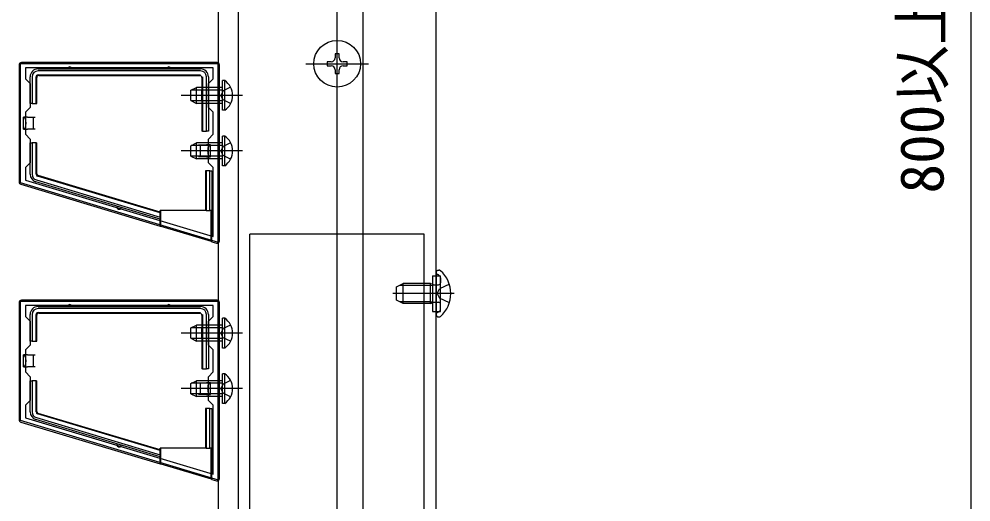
# Model space of a CAD drawing. Units: millimetres, scale not verified. Extents: x -875 to 875, y -1307 to 1299.
# Drawn here: x -725.3 to -485, y 441.3 to 563.2 of the extents above; entities that cross this region are included whole.
import ezdxf
from ezdxf.enums import TextEntityAlignment as Align

# ---------------------------------------------------------------- set-up
doc = ezdxf.new("R2010")
doc.units = ezdxf.units.MM
doc.header["$LTSCALE"] = 4
for name, color, linetype in [('0-3_YKK_11', 7, 'Continuous'), ('0-4_YKK_12', 2, 'Continuous'), ('0-5_YKK_13', 4, 'Continuous'), ('0-6_YKK_D', 6, 'Continuous'), ('0-8_YSS_K', 3, 'Continuous')]:
    doc.layers.add(name, color=color, linetype=linetype)
doc.styles.add('ＭＳ ゴシック', font='')
doc.styles.get('ＭＳ ゴシック').set_extended_font_data('MS Gothic')

msp = doc.modelspace()

# ---------------------------------------------------------------- linework, layer by layer
at = {"layer": '0-3_YKK_11'}
for points in [[(-725, 521.904), (-675, 506.904), (-675, 551.904), (-725, 551.904)], [(-723.7, 522.558), (-676.3, 508.338), (-676.3, 525.704), (-677.5, 526.904), (-677.5, 532.904), (-676.3, 534.104), (-676.3, 539.704), (-677.5, 540.904), (-677.5, 546.904), (-676.3, 548.104), (-676.3, 550.904), (-723.7, 550.904), (-723.7, 548.104), (-722.5, 546.904), (-722.5, 540.904), (-723.7, 539.704), (-723.7, 534.104), (-722.5, 532.904), (-722.5, 526.904), (-723.7, 525.704)], [(-725, 461.904), (-675, 446.904), (-675, 491.904), (-725, 491.904)], [(-723.7, 462.558), (-676.3, 448.338), (-676.3, 465.704), (-677.5, 466.904), (-677.5, 472.904), (-676.3, 474.104), (-676.3, 479.704), (-677.5, 480.904), (-677.5, 486.904), (-676.3, 488.104), (-676.3, 490.904), (-723.7, 490.904), (-723.7, 488.104), (-722.5, 486.904), (-722.5, 480.904), (-723.7, 479.704), (-723.7, 474.104), (-722.5, 472.904), (-722.5, 466.904), (-723.7, 465.704)]]:
    msp.add_lwpolyline(points, close=True, dxfattribs=at)
at = {"layer": '0-4_YKK_12'}
for p, q in [((-675, 951.404), (-675, 132.404)), ((-638.5, 951.404), (-638.5, 132.404))]:
    msp.add_line(p, q, dxfattribs=at)
msp.add_lwpolyline([(-651.5, 952.404), (-670, 952.404), (-670, 131.904), (-620, 131.904), (-620, 952.404)], dxfattribs=at)
at = {"layer": '0-5_YKK_13'}
for p, q in [((-645, 544.004), (-645, 559.804)), ((-725.3, 551.605), (-725.3, 522.049)), ((-675.299, 552.204), (-724.701, 552.204)), ((-687.5, 550.604), (-679.5, 550.604)), ((-674.7, 507.209), (-674.7, 551.605)), ((-652.9, 551.904), (-637.1, 551.904)), ((-643.5, 551.404), (-642.5, 551.404)), ((-722.5, 541.904), (-722.5, 548.604)), ((-722, 548.604), (-722, 541.904)), ((-721, 541.904), (-721, 548.604)), ((-720.843, 541.904), (-720.843, 548.446)), ((-679.5, 550.104), (-720.5, 550.104)), ((-720.5, 549.104), (-679.5, 549.104)), ((-720.343, 548.946), (-679.657, 548.946)), ((-679.157, 548.446), (-679.157, 534.904)), ((-679, 548.604), (-679, 534.904)), ((-678, 534.904), (-678, 548.604)), ((-681.9, 545.204), (-680.5, 545.904)), ((-673.9, 545.904), (-680.5, 545.904)), ((-673.9, 540.154), (-673.9, 547.654)), ((-668.9, 543.904), (-684.4, 543.904)), ((-681.9, 542.604), (-681.9, 545.204)), ((-673.9, 545.249), (-681.809, 545.249)), ((-722, 541.904), (-722.5, 541.904)), ((-722, 541.904), (-721, 541.904)), ((-721, 541.904), (-720.843, 541.904)), ((-681.9, 542.604), (-680.5, 541.904)), ((-673.9, 542.558), (-681.809, 542.558)), ((-723.2, 538.404), (-724.2, 538.404)), ((-724.2, 535.404), (-724.2, 538.404)), ((-721.7, 538.404), (-721.2, 538.404)), ((-673.391, 540.154), (-673.9, 540.154)), ((-724.2, 535.404), (-723.2, 535.404)), ((-721.2, 535.404), (-721.7, 535.404)), ((-679, 534.904), (-679.157, 534.904)), ((-679, 534.904), (-678, 534.904)), ((-673.9, 526.154), (-673.9, 533.654)), ((-722, 531.904), (-722, 524.025)), ((-721, 531.904), (-722, 531.904)), ((-720.843, 524.142), (-720.843, 531.904)), ((-681.9, 531.204), (-680.5, 531.904)), ((-681.9, 528.604), (-681.9, 531.204)), ((-673.9, 531.249), (-681.809, 531.249)), ((-673.9, 531.904), (-680.5, 531.904)), ((-680, 531.404), (-679.5, 531.404)), ((-679.5, 531.404), (-678, 531.404)), ((-679.5, 529.904), (-679.5, 531.404)), ((-677, 531.404), (-678, 531.404)), ((-677, 528.404), (-677, 531.404)), ((-668.9, 529.904), (-684.4, 529.904)), ((-679.5, 528.404), (-679.5, 529.904)), ((-681.9, 528.604), (-680.5, 527.904)), ((-673.9, 528.558), (-681.809, 528.558)), ((-679.5, 528.404), (-680, 528.404)), ((-678, 528.404), (-679.5, 528.404)), ((-678, 528.404), (-677, 528.404)), ((-678.257, 524.904), (-678.257, 514.904)), ((-678.1, 524.904), (-678.257, 524.904)), ((-678.1, 524.904), (-678.1, 514.904)), ((-677.1, 524.904), (-676.6, 524.904)), ((-673.391, 526.154), (-673.9, 526.154)), ((-724.873, 521.475), (-689.7, 510.909)), ((-720.932, 522.588), (-689.7, 513.207)), ((-689.7, 514.251), (-720.644, 523.546)), ((-689.7, 514.415), (-720.487, 523.663)), ((-689.7, 514.415), (-689.7, 514.904)), ((-678.257, 514.904), (-689.7, 514.904)), ((-689.7, 514.251), (-689.7, 514.415)), ((-689.7, 513.207), (-689.7, 514.251)), ((-689.5, 510.945), (-689.5, 514.904)), ((-678.1, 514.904), (-678.257, 514.904)), ((-678.1, 514.904), (-677.1, 514.904)), ((-676.6, 514.904), (-677.1, 514.904)), ((-676.8, 507.13), (-676.8, 514.904)), ((-676.6, 506.974), (-676.6, 514.904)), ((-689.7, 513.207), (-689.7, 512.685)), ((-689.7, 510.909), (-689.7, 512.685)), ((-676.8, 507.13), (-676.6, 506.974)), ((-623, 508.904), (-667, 508.904)), ((-676.6, 506.974), (-675.471, 506.635)), ((-620.9, 498.404), (-618.9, 498.404)), ((-620, 499.154), (-620, 488.653)), ((-619.426, 498.596), (-619.671, 498.685)), ((-619.455, 499.804), (-619.257, 499.804)), ((-618.9, 489.404), (-618.9, 498.404)), ((-618.9, 497.844), (-618.9, 496.604)), ((-630, 495.604), (-628.3, 496.404)), ((-621.4, 495.971), (-629.22, 495.971)), ((-628.3, 491.404), (-628.3, 496.404)), ((-621.4, 496.404), (-628.3, 496.404)), ((-621.4, 491.404), (-621.4, 496.404)), ((-619.744, 493.904), (-619.135, 495.049)), ((-616.674, 496.275), (-619.135, 495.049)), ((-615.496, 493.904), (-630.913, 493.904)), ((-619.744, 493.904), (-619.135, 492.759)), ((-616.674, 491.532), (-619.135, 492.759)), ((-725.3, 491.605), (-725.3, 462.049)), ((-675.299, 492.204), (-724.701, 492.204)), ((-687.5, 490.604), (-679.5, 490.604)), ((-674.7, 447.209), (-674.7, 491.605)), ((-621.4, 491.837), (-629.22, 491.837)), ((-621.4, 491.404), (-628.3, 491.404)), ((-618.9, 489.963), (-618.9, 491.204)), ((-722.5, 481.904), (-722.5, 488.604)), ((-722, 488.604), (-722, 481.904)), ((-721, 481.904), (-721, 488.604)), ((-720.843, 481.904), (-720.843, 488.446)), ((-679.5, 490.104), (-720.5, 490.104)), ((-720.5, 489.104), (-679.5, 489.104)), ((-720.343, 488.946), (-679.657, 488.946)), ((-679.157, 488.446), (-679.157, 474.904)), ((-679, 488.604), (-679, 474.904)), ((-678, 474.904), (-678, 488.604)), ((-620, 488.653), (-620, 488.549)), ((-619.426, 489.212), (-619.671, 489.123)), ((-619.455, 488.004), (-619.257, 488.004)), ((-681.9, 485.204), (-680.5, 485.904)), ((-673.9, 485.904), (-680.5, 485.904)), ((-673.9, 480.154), (-673.9, 487.654)), ((-668.9, 483.904), (-684.4, 483.904)), ((-681.9, 482.604), (-681.9, 485.204)), ((-673.9, 485.249), (-681.809, 485.249)), ((-722, 481.904), (-722.5, 481.904)), ((-722, 481.904), (-721, 481.904)), ((-721, 481.904), (-720.843, 481.904)), ((-681.9, 482.604), (-680.5, 481.904)), ((-673.9, 482.558), (-681.809, 482.558)), ((-723.2, 478.404), (-724.2, 478.404)), ((-724.2, 475.404), (-724.2, 478.404)), ((-721.7, 478.404), (-721.2, 478.404)), ((-673.391, 480.154), (-673.9, 480.154)), ((-724.2, 475.404), (-723.2, 475.404)), ((-721.2, 475.404), (-721.7, 475.404)), ((-679, 474.904), (-679.157, 474.904)), ((-679, 474.904), (-678, 474.904)), ((-673.9, 466.154), (-673.9, 473.654)), ((-722, 471.904), (-722, 464.025)), ((-721, 471.904), (-722, 471.904)), ((-720.843, 464.142), (-720.843, 471.904)), ((-681.9, 471.204), (-680.5, 471.904)), ((-681.9, 468.604), (-681.9, 471.204)), ((-673.9, 471.249), (-681.809, 471.249)), ((-673.9, 471.904), (-680.5, 471.904)), ((-680, 471.404), (-679.5, 471.404)), ((-679.5, 471.404), (-678, 471.404)), ((-679.5, 469.904), (-679.5, 471.404)), ((-677, 471.404), (-678, 471.404)), ((-677, 468.404), (-677, 471.404)), ((-668.9, 469.904), (-684.4, 469.904)), ((-681.9, 468.604), (-680.5, 467.904)), ((-679.5, 468.404), (-679.5, 469.904)), ((-673.9, 468.558), (-681.809, 468.558)), ((-679.5, 468.404), (-680, 468.404)), ((-678, 468.404), (-679.5, 468.404)), ((-678, 468.404), (-677, 468.404)), ((-678.257, 464.904), (-678.257, 454.904)), ((-678.1, 464.904), (-678.257, 464.904)), ((-678.1, 464.904), (-678.1, 454.904)), ((-677.1, 464.904), (-676.6, 464.904)), ((-673.391, 466.154), (-673.9, 466.154)), ((-724.873, 461.475), (-689.7, 450.909)), ((-720.932, 462.588), (-689.7, 453.207)), ((-689.7, 454.251), (-720.644, 463.546)), ((-689.7, 454.415), (-720.487, 463.663)), ((-689.7, 454.415), (-689.7, 454.904)), ((-678.257, 454.904), (-689.7, 454.904)), ((-689.7, 454.251), (-689.7, 454.415)), ((-689.7, 453.207), (-689.7, 454.251)), ((-689.5, 450.945), (-689.5, 454.904)), ((-678.1, 454.904), (-678.257, 454.904)), ((-678.1, 454.904), (-677.1, 454.904)), ((-676.6, 454.904), (-677.1, 454.904)), ((-676.8, 447.13), (-676.8, 454.904)), ((-676.6, 446.974), (-676.6, 454.904)), ((-689.7, 453.207), (-689.7, 452.685)), ((-689.7, 450.909), (-689.7, 452.685)), ((-676.8, 447.13), (-676.6, 446.974)), ((-676.6, 446.974), (-675.471, 446.635))]:
    msp.add_line(p, q, dxfattribs=at)
for points in [[(-644.5, 553.404), (-644.5, 554.404), (-645.5, 554.404), (-645.5, 553.404)], [(-720.5, 550.604), (-712.5, 550.604), (-687.5, 550.604)], [(-646.5, 552.404), (-647.5, 552.404), (-647.5, 551.404), (-646.5, 551.404)], [(-645.5, 550.404), (-645.5, 549.404), (-644.5, 549.404), (-644.5, 550.404)], [(-642.5, 551.404), (-642.5, 552.404), (-643.5, 552.404)], [(-677.5, 548.604), (-677.5, 534.904), (-678, 534.904)], [(-673.9, 541.904), (-680.5, 541.904), (-680.5, 545.904)], [(-671.891, 545.954), (-673.746, 545.049), (-674.355, 543.904)], [(-673.391, 540.154), (-673.391, 547.654), (-673.9, 547.654)], [(-671.891, 541.854), (-673.746, 542.759), (-674.355, 543.904)], [(-723.2, 538.404), (-721.7, 538.404), (-721.7, 536.904), (-721.7, 535.404), (-723.2, 535.404)], [(-673.391, 526.154), (-673.391, 533.654), (-673.9, 533.654)], [(-722.5, 524.025), (-722.5, 531.904), (-722, 531.904)], [(-721, 524.025), (-721, 531.904), (-720.843, 531.904)], [(-673.9, 527.904), (-680.5, 527.904), (-680.5, 531.904)], [(-671.891, 531.954), (-673.746, 531.049), (-674.355, 529.904)], [(-671.891, 527.854), (-673.746, 528.759), (-674.355, 529.904)], [(-677.1, 514.904), (-677.1, 524.904), (-678.1, 524.904)], [(-676.6, 524.904), (-676.6, 519.904), (-676.6, 514.904)], [(-689.7, 512.685), (-700, 515.779), (-721.075, 522.11)], [(-689.7, 510.909), (-689.5, 510.945), (-676.8, 507.13)], [(-667, 113.109), (-667, 125.565), (-667, 508.904)], [(-623, 112.426), (-623, 121.898), (-623, 508.904)], [(-620.9, 498.404), (-620.9, 489.404), (-618.9, 489.404)], [(-620, 499.258), (-620, 499.154), (-620, 498.804)], [(-628.3, 491.404), (-630, 492.204), (-630, 495.604)], [(-621.4, 496.404), (-620.9, 496.234), (-620.514, 496.104)], [(-621.4, 495.971), (-620.9, 496.031), (-620.3, 496.104)], [(-620.514, 496.104), (-620, 496.104), (-619.4, 496.104)], [(-720.5, 490.604), (-712.5, 490.604), (-687.5, 490.604)], [(-621.4, 491.837), (-620.9, 491.776), (-620.3, 491.704)], [(-621.4, 491.404), (-620.9, 491.573), (-620.514, 491.704)], [(-620.514, 491.704), (-620, 491.704), (-619.4, 491.704)], [(-677.5, 488.604), (-677.5, 474.904), (-678, 474.904)], [(-673.9, 481.904), (-680.5, 481.904), (-680.5, 485.904)], [(-671.891, 485.954), (-673.746, 485.049), (-674.355, 483.904)], [(-673.391, 480.154), (-673.391, 487.654), (-673.9, 487.654)], [(-671.891, 481.854), (-673.746, 482.759), (-674.355, 483.904)], [(-723.2, 478.404), (-721.7, 478.404), (-721.7, 476.904), (-721.7, 475.404), (-723.2, 475.404)], [(-673.391, 466.154), (-673.391, 473.654), (-673.9, 473.654)], [(-722.5, 464.025), (-722.5, 471.904), (-722, 471.904)], [(-721, 464.025), (-721, 471.904), (-720.843, 471.904)], [(-673.9, 467.904), (-680.5, 467.904), (-680.5, 471.904)], [(-671.891, 471.954), (-673.746, 471.049), (-674.355, 469.904)], [(-671.891, 467.854), (-673.746, 468.759), (-674.355, 469.904)], [(-677.1, 454.904), (-677.1, 464.904), (-678.1, 464.904)], [(-676.6, 464.904), (-676.6, 459.904), (-676.6, 454.904)], [(-689.7, 452.685), (-700, 455.779), (-721.075, 462.11)], [(-689.7, 450.909), (-689.5, 450.945), (-676.8, 447.13)]]:
    msp.add_lwpolyline(points, dxfattribs=at)
msp.add_circle((-645, 551.904), 5.9, dxfattribs=at)
for centre, radius, start, end in [((-646.5, 553.404), 1, 270, 0), ((-643.5, 553.404), 1, 180, 270), ((-720.5, 548.604), 2, 90, 180), ((-712.5, 550.604), 0.5, 0, 180), ((-687.5, 550.604), 0.5, 0, 180), ((-679.5, 548.604), 2, 0, 90), ((-646.5, 550.404), 1, 0, 90), ((-643.5, 550.404), 1, 90, 180), ((-720.5, 548.604), 1.5, 90, 180), ((-679.5, 548.604), 1.5, 0, 90), ((-675.927, 543.904), 4.527, 304.06671, 55.93329), ((-675.927, 529.904), 4.527, 304.06671, 55.93329), ((-720.5, 524.025), 2, 180, 253.27998), ((-720.5, 524.025), 1.5, 180, 253.27998), ((-676.6, 519.904), 0.3, 270, 90), ((-700, 515.779), 0.6, 163.27998, 343.27998), ((-619.455, 499.258), 0.545, 90, 180), ((-619.5, 499.154), 0.5, 180, 250), ((-619.7, 497.844), 0.8, 0, 70), ((-619.257, 499.254), 0.55, 48.43917, 90), ((-624, 493.904), 7.7, 311.56083, 48.43917), ((-619.4, 496.604), 0.5, 270, 0), ((-720.5, 488.604), 2, 90, 180), ((-712.5, 490.604), 0.5, 0, 180), ((-687.5, 490.604), 0.5, 0, 180), ((-679.5, 488.604), 2, 0, 90), ((-619.4, 491.204), 0.5, 0, 90), ((-720.5, 488.604), 1.5, 90, 180), ((-679.5, 488.604), 1.5, 0, 90), ((-619.5, 488.653), 0.5, 110, 180), ((-619.455, 488.549), 0.545, 180, 270), ((-619.7, 489.963), 0.8, 290, 0), ((-619.257, 488.554), 0.55, 270, 311.56083), ((-675.927, 483.904), 4.527, 304.06671, 55.93329), ((-675.927, 469.904), 4.527, 304.06671, 55.93329), ((-720.5, 464.025), 2, 180, 253.27998), ((-720.5, 464.025), 1.5, 180, 253.27998), ((-676.6, 459.904), 0.3, 270, 90), ((-700, 455.779), 0.6, 163.27998, 343.27998)]:
    msp.add_arc(centre, radius, start, end, dxfattribs=at)
for centre, major_axis, ratio, start_param, end_param in [((-724.699, 551.602), (0.426, -0.426), 0.99628, 2.358058, 3.9251274), ((-675.301, 551.602), (-0.426, -0.426), 0.99628, 2.358058, 3.9251274), ((-720.5, 548.604), (-0.354, 0.354), 0.999924, 5.4978252, 7.0685454), ((-720.343, 548.446), (-0.354, 0.354), 0.999924, 5.4978252, 7.0685454), ((-679.657, 548.446), (0.354, 0.354), 0.999924, 5.4978252, 7.0685454), ((-724.2, 536.904), (0, 1.5), 0.466667, 3.1415927, 6.2831853), ((-677, 529.904), (0, 1.5), 0.466667, 6.2831853, 9.424778), ((-720.5, 524.025), (-0.401, -0.298), 0.999941, 5.6437252, 6.9226455), ((-720.343, 524.142), (-0.401, -0.298), 0.999941, 5.6437252, 6.9226455), ((-724.699, 522.051), (0.483, 0.359), 0.997108, 2.5034907, 3.7796946), ((-675.301, 507.212), (-0.36, 0.484), 0.994789, 2.2127884, 4.0703969), ((-724.699, 491.602), (0.426, -0.426), 0.99628, 2.358058, 3.9251274), ((-675.301, 491.602), (-0.426, -0.426), 0.99628, 2.358058, 3.9251274), ((-720.5, 488.604), (-0.354, 0.354), 0.999924, 5.4978252, 7.0685454), ((-720.343, 488.446), (-0.354, 0.354), 0.999924, 5.4978252, 7.0685454), ((-679.657, 488.446), (0.354, 0.354), 0.999924, 5.4978252, 7.0685454), ((-724.2, 476.904), (0, 1.5), 0.466667, 3.1415927, 6.2831853), ((-677, 469.904), (0, 1.5), 0.466667, 6.2831853, 9.424778), ((-720.5, 464.025), (-0.401, -0.298), 0.999941, 5.6437252, 6.9226455), ((-720.343, 464.142), (-0.401, -0.298), 0.999941, 5.6437252, 6.9226455), ((-724.699, 462.051), (0.483, 0.359), 0.997108, 2.5034907, 3.7796946), ((-675.301, 447.212), (-0.36, 0.484), 0.994789, 2.2127884, 4.0703969)]:
    msp.add_ellipse(centre, major_axis=major_axis, ratio=ratio, start_param=start_param, end_param=end_param, dxfattribs=at)
for centre in [(-679.096, 543.904), (-679.096, 483.904)]:
    msp.add_ellipse(centre, major_axis=(0, 2.25), ratio=0.008727, dxfattribs=at)
at = {"layer": '0-6_YKK_D'}
msp.add_line((-485, 981.903), (-485, 131.904), dxfattribs=at)
at = {"layer": '0-8_YSS_K'}
msp.add_line((-645, -16.096), (-645, 993.122), dxfattribs=at)

# ---------------------------------------------------------------- texts
at = {"layer": '0-6_YKK_D', "style": 'ＭＳ ゴシック'}
msp.add_text('800以上', height=11, rotation=90, dxfattribs=at).set_placement((-488.619, 519.148), align=Align.BOTTOM_LEFT)

doc.saveas('drawing.dxf')
